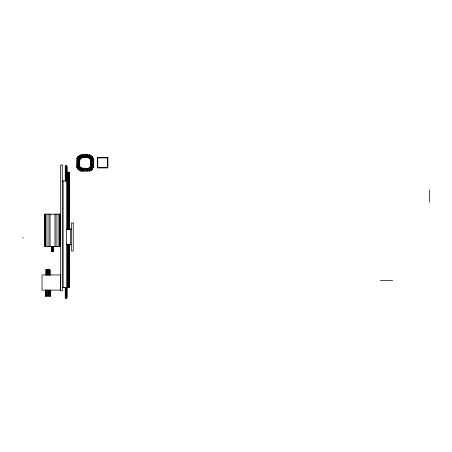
<?xml version="1.0" encoding="UTF-8"?>
<svg xmlns="http://www.w3.org/2000/svg" width="452" height="452" viewBox="0 0 452 452"><rect width="100%" height="100%" fill="white"/><g stroke="black" fill="none" stroke-linecap="round" stroke-linejoin="round"><path stroke-width="0.68" d="M82.603 154.759L87.841 154.759M80.592 155.115L81.558 155.042M88.88 155.109L89.846 155.053M80.592 155.205L81.558 155.132M88.88 155.2L89.846 155.143M80.592 155.488L81.558 155.488M88.88 155.477L89.846 155.477M82.597 155.567L83.908 155.567M86.53 155.567L87.841 155.567M80.592 155.867L81.558 155.867M88.88 155.861L89.846 155.861M83.965 155.968L79.049 155.912L79.049 157.002M86.524 155.912L91.281 155.934L91.264 161.647M83.914 156.036L79.156 156.036L79.156 157.07M86.631 155.974L91.389 156.002L91.4 169.121M79.049 156.07L83.914 156.138M86.524 156.07L91.389 156.138M79.156 156.273L83.914 156.273M86.631 156.273L91.389 156.273M79.156 156.352L83.914 156.352M86.631 156.352L91.389 156.352M79.156 156.522L91.389 156.522M80.592 156.556L81.558 156.556M88.88 156.545L89.846 156.545M79.156 156.697L83.914 156.697M86.631 156.697L92.519 156.703M77.863 156.799L78.947 156.799M79.156 156.776L91.389 156.776M79.156 156.912L83.914 156.912M86.631 156.912L92.197 156.889M79.156 157.013L91.389 157.013M86.767 157.319L83.676 157.381L83.676 155.635M80.592 157.624L81.558 157.624M88.88 157.618L89.846 157.618M80.592 157.906L81.558 157.906M88.88 157.895L89.846 157.895M80.592 157.997L81.558 157.997M88.88 157.985L89.846 158.008M77.993 158.234L76.925 158.234L76.993 159.223M79.326 158.234L79.953 158.234L79.947 159.223L76.919 159.223M76.919 158.256L79.947 158.256M93.468 158.245L90.106 158.319L90.106 159.285L93.135 159.285L93.135 158.319M90.44 159.211L91.067 159.211M91.954 159.211L93.468 159.211M79.569 159.997L80.01 159.997L80.01 157.46M90.925 160.788L90.485 160.788L90.485 157.601M77.524 161.375L79.269 161.375L79.269 164.432L77.524 164.432M92.869 161.358L90.795 161.404L90.795 164.46L92.541 164.46M91.976 164.421L92.869 164.421M76.642 165.483L77.512 165.483L77.518 160.262L76.642 160.24L76.648 165.505L77.518 165.505M76.913 166.522L79.953 166.551L79.953 167.511L76.913 167.489M93.462 166.539L90.117 166.613L90.117 167.573L93.14 167.573L93.14 166.613M90.434 167.5L91.055 167.5M91.948 167.5L93.462 167.5M88.908 168.025L89.891 167.963L89.891 170.992L88.908 170.98L88.908 167.952M80.62 168.037L81.603 168.121M88.908 168.116L89.891 168.037M80.62 168.127L81.58 168.127M88.931 168.127L89.891 168.127M79.851 168.189L84.801 168.195L84.801 168.63M80.62 168.404L81.58 168.404M88.908 168.393L89.875 168.393M88.908 168.777L89.875 168.777M80.62 168.788L81.58 168.788M77.868 168.946L78.953 168.946L78.908 166.551M83.829 168.946L79.072 168.946L79.072 170.042M86.547 168.946L91.304 168.946M91.434 168.935L92.519 168.935L92.53 164.178M77.863 169.031L78.947 169.031M79.072 168.975L83.829 168.975M86.547 169.008L91.304 168.975M79.072 169.11L83.919 169.071M86.507 169.093L92.197 169.121L92.225 164.178M79.072 169.246L91.304 169.246M79.072 169.325L83.829 169.325M86.547 169.325L91.304 169.325M79.072 169.494L91.304 169.494M79.072 169.664L83.829 169.664M86.547 169.664L91.304 169.664M79.072 169.749L83.965 169.749M86.547 169.749L91.44 169.749M79.072 169.884L83.965 169.89M86.547 169.884L91.44 169.89M80.62 170.161L81.58 170.161M88.908 170.15L89.875 170.15M82.62 170.387L87.891 170.393L87.891 171.263L82.62 171.263L82.62 170.387L82.648 171.263M80.62 170.545L81.58 170.545M88.908 170.534L89.875 170.534M80.62 170.822L81.603 170.816M88.908 170.816L89.891 170.828M80.62 170.912L81.603 170.907M88.908 170.907L89.891 170.918M66.93 172.252L69.585 172.206M62.257 180.998L67.066 180.998M71.495 229.034L70.625 229.034L70.625 244.758M70.625 229.074L66.472 229.074L66.472 244.758L71.495 244.758M22.6 237.859L23.476 237.859M66.472 243.888L66.619 244.758M45.872 269.821L49.997 269.821L49.997 274.991M380.33 280.353L392.624 280.353M62.291 287.331L65.133 287.331M66.964 287.319L69.585 287.319M62.257 287.376L69.551 287.359M45.211 296.066L50.697 296.066L50.697 290.122M83.999 157.72L82.795 157.72L82.795 157.279M429.4 189.902L429.4 202.197M93.394 158.245L93.394 159.211M93.417 165.573L93.417 160.33L92.541 160.33L92.541 165.573L93.745 165.488L93.745 160.251L92.869 160.251L92.869 161.573M93.383 166.539L93.383 167.5M93.304 158.245L93.304 159.211M93.293 166.539L93.293 167.5M93.027 158.245L93.061 159.285M93.016 166.539L93.067 167.573M92.971 158.319L92.971 159.285M92.976 166.613L92.976 167.573M92.869 164.178L92.869 165.488M92.688 158.319L92.688 159.285M92.7 166.613L92.7 167.573M92.468 156.703L92.468 161.46M92.366 156.703L92.366 161.46M92.366 164.178L92.366 168.935M92.31 158.319L92.31 159.285M92.27 160.24L92.27 161.59M92.27 164.172L92.27 165.483M92.315 166.613L92.315 167.573M92.225 156.703L92.202 161.647M92.146 156.703L92.14 161.647M92.146 164.178L92.14 169.121M92.038 156.889L92.038 161.647M92.038 164.364L92.038 169.121M91.903 156.889L91.903 161.647M91.903 164.364L91.903 169.121M91.824 156.889L91.824 161.647M91.824 164.364L91.824 169.121M91.649 156.889L91.649 169.121M91.479 156.889L91.479 161.647M91.479 164.364L91.44 170.042M91.264 164.364L91.304 170.042M91.163 156.889L91.163 161.647M91.163 164.364L91.129 169.121L91.101 164.364M91.101 156.889L91.101 161.647M90.931 158.319L90.931 159.285M90.942 166.613L90.942 167.573M90.558 166.613L90.558 167.573M90.281 166.613L90.281 167.573M90.27 158.319L90.18 159.285M90.191 166.613L90.191 167.573M86.79 168.641L86.79 170.387L86.778 169.517M86.733 155.635L86.733 157.381M83.733 168.641L83.722 170.387M79.874 158.234L79.874 159.223M79.868 166.522L79.88 167.511M79.784 158.234L79.784 159.223M79.789 166.551L79.789 167.511M79.501 158.256L79.501 159.223M79.512 166.551L79.512 167.511M79.162 156.838L79.162 166.353M79.162 167.715L79.207 170.042M79.123 158.256L79.123 159.223M79.128 166.551L79.128 167.511M78.902 166.229L78.959 156.714L77.868 156.714L77.913 166.313M78.801 156.714L78.801 161.471M78.801 164.189L78.801 166.229M78.801 167.585L78.801 168.946M78.659 156.714L78.659 166.229M78.659 167.585L78.659 168.946M78.58 156.714L78.58 161.471M78.58 164.189L78.58 166.229M78.58 167.585L78.58 168.946M78.411 156.714L78.411 161.471M78.411 164.189L78.411 166.229M78.445 166.551L78.411 168.946M78.394 161.375L78.394 164.432M78.241 156.714L78.241 161.471M78.241 164.189L78.241 166.229M78.241 167.585L78.241 168.946M78.162 156.714L78.162 161.471M78.162 164.189L78.162 166.229M78.162 167.585L78.162 168.946M78.021 156.714L78.021 161.471M78.021 164.189L78.021 166.229M77.976 166.551L78.021 168.946M77.919 167.585L77.913 169.031M77.755 166.551L77.755 167.511M77.744 158.256L77.744 159.223M77.371 166.551L77.371 167.511M77.365 158.256L77.365 159.223M77.094 166.551L77.094 167.511M76.998 158.234L77.083 159.223M77.004 167.511L77.004 166.551L76.93 167.511M69.523 172.206L69.489 229.452M69.523 244.944L69.489 287.359M69.444 172.206L69.41 229.452M69.444 244.944L69.41 287.359M69.167 172.252L69.167 229.452M69.167 244.99L69.167 287.359M68.84 172.252L68.84 229.452M68.84 244.99L68.84 287.359M68.647 172.252L68.647 229.452M68.647 244.99L68.647 287.359M68.241 172.252L68.241 229.452M68.241 244.99L68.241 287.359M67.84 172.252L67.84 229.452M67.84 244.99L67.84 287.359M67.647 172.252L67.647 229.452M67.647 244.99L67.647 287.359M67.314 172.252L67.314 229.452M67.314 244.99L67.314 287.359M67.077 172.252L67.066 229.61M67.077 244.99L67.066 287.376M66.998 229.452L66.936 166.037L65.246 166.037L65.274 180.851M66.998 244.99L66.936 297.964L65.246 297.964L65.274 287.382M66.885 166.037L66.885 180.851M66.885 287.382L66.885 297.964M66.726 166.037L66.726 180.851M66.726 287.382L66.726 297.964M66.506 166.037L66.506 180.851M66.506 287.382L66.506 297.964M66.376 166.037L66.376 180.851M66.376 287.382L66.376 297.964M66.105 166.037L66.105 180.851M66.105 287.382L66.105 297.964M65.839 166.037L65.839 180.851M65.839 287.382L65.839 297.964M65.709 166.037L65.709 180.851M65.709 287.382L65.709 297.964M65.489 166.037L65.489 180.851M65.489 287.382L65.489 297.964M65.331 166.037L65.331 180.851M65.331 287.382L65.331 297.964M63.133 180.998L63.133 287.376M60.003 214.146L60.003 246.47M59.534 214.146L59.534 246.47M58.088 214.146L58.088 246.47M56.099 214.146L56.099 246.47M54.958 214.146L54.958 246.47M53.5 251.713L53.5 246.47L53.618 251.713L51.432 251.713L51.432 246.47M53.296 246.47L53.296 251.713M53.02 246.47L53.02 251.713M52.861 246.47L52.861 251.713M52.189 246.47L52.189 251.713M52.031 246.47L52.031 251.713M51.754 246.47L51.754 251.713M51.551 246.47L51.488 251.713M50.562 290.122L50.562 296.066M50.398 290.122L50.398 296.066M50.099 214.146L50.099 246.47M49.895 269.821L49.895 274.991M49.889 290.122L49.889 296.066M49.771 269.821L49.771 274.991M49.392 269.821L49.392 274.991M49.2 290.122L49.2 296.066M48.957 214.146L48.957 246.47M48.872 269.821L48.872 274.991M48.799 290.122L48.799 296.066M48.573 269.821L48.573 274.991M47.935 269.821L47.935 274.991M47.952 290.122L47.952 296.066M47.302 269.821L47.302 274.991M47.104 290.122L47.104 296.066M46.968 214.146L46.968 246.47M47.002 269.821L47.002 274.991M46.709 290.122L46.709 296.066M46.477 269.821L46.477 274.991M46.098 269.821L46.098 274.991M45.974 269.821L45.974 274.991M46.014 290.122L46.014 296.066M45.522 214.146L45.522 246.47M45.511 290.122L45.511 296.066M45.341 290.122L45.341 296.066M45.047 214.146L45.047 246.47M87.841 154.697L82.597 154.697L82.603 155.635L87.841 155.635L87.841 154.697M81.558 154.968L80.592 154.968L80.592 158.07L81.558 158.07L81.558 154.968M89.846 154.98L88.886 154.98L88.88 158.059L89.846 158.059L89.846 154.98M90.925 157.285L79.569 157.285L79.569 168.641L90.925 168.641L90.925 157.285M107.887 157.443L97.4 157.443L97.4 167.924L107.887 167.924L107.887 157.443M107.373 157.94L97.762 157.94L97.762 167.551L107.373 167.551L107.373 157.94M62.28 165.042L60.534 165.042L60.534 290.856L62.28 290.856L62.28 165.042M81.603 167.952L80.62 167.963L80.62 170.986L81.603 170.98L81.603 167.952M83.965 169.992L79.072 169.986L83.965 170.02M91.44 169.992L86.507 169.963L91.44 170.02M60.387 214.146L44.663 214.146L44.663 246.47L60.387 246.47L60.387 214.146M73.247 223.011L71.501 223.011L71.501 250.973L73.247 250.973L73.247 223.011M60.449 274.957L42.03 274.957L42.03 290.122L60.449 290.122L60.449 274.957"/></g></svg>
